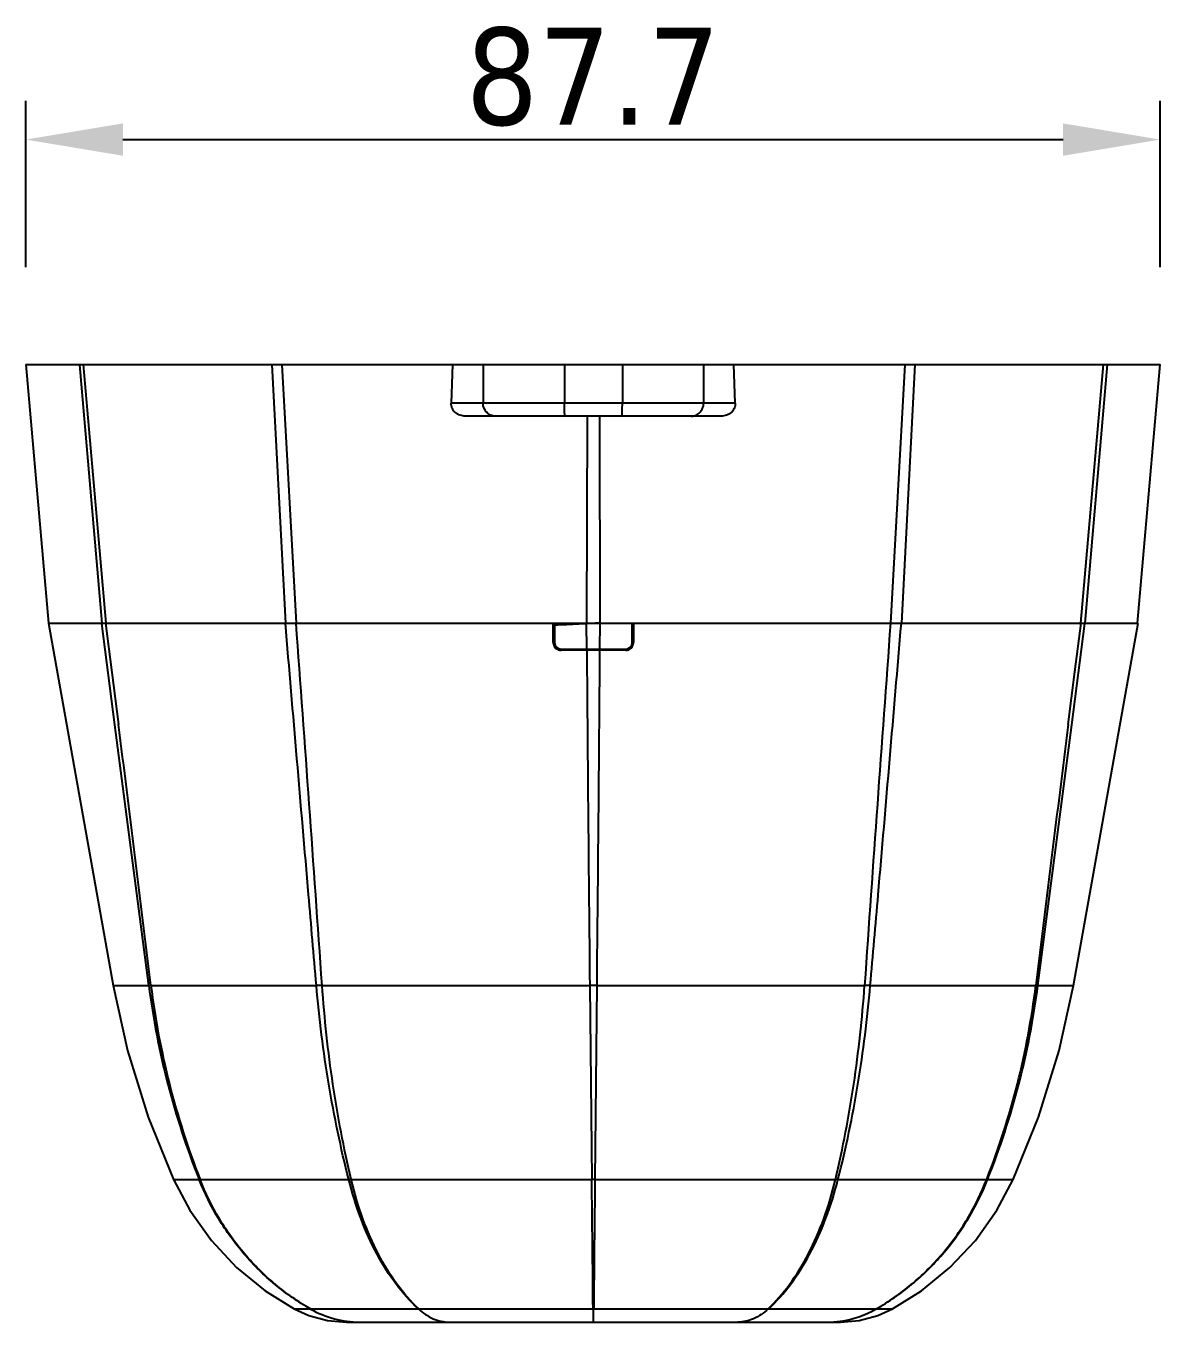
# Model space of a CAD drawing. Header units: millimetres. Extents: x 75184266 to 76346726, y -35850126 to -33679385.
# Drawn here: x 75334543 to 75351098, y -35565683 to -35546772 of the extents above; entities that cross this region are included whole.
import ezdxf

# ---------------------------------------------------------------- set-up
doc = ezdxf.new("R2010")
doc.units = ezdxf.units.MM
doc.header["$LTSCALE"] = 50
doc.header["$MEASUREMENT"] = 0
doc.header["$PDMODE"] = 1
doc.header["$PDSIZE"] = -3
doc.linetypes.add('CEN', pattern=[62, 60, -1, 0, -1])
doc.layers.get('0').update_dxf_attribs({"linetype": 'CONTINUOUS'})
doc.layers.get('Defpoints').update_dxf_attribs({"color": 51, "linetype": 'CONTINUOUS'})
doc.layers.add('06___PRT_ALL_SURFS', color=7, linetype='CONTINUOUS')
doc.layers.add('2', color=2, linetype='CONTINUOUS')
doc.layers.add('치수(ISO)', color=4, linetype='CONTINUOUS', lineweight=25, true_color=0x00ffff)
doc.styles.add('주 문자 (ISO)', font='tahoma.ttf')
doc.dimstyles.new('기본값 (ISO)', dxfattribs={"dimscale": 20, "dimtxt": 2.5, "dimasz": 2.5, "dimexe": 1, "dimexo": 1, "dimgap": 0.3, "dimtad": 1, "dimtoh": 1, "dimdec": 1, "dimrnd": 1e-08, "dimzin": 0, "dimdsep": 46, "dimtxsty": '주 문자 (ISO)', "dimcen": 0.09, "dimdle": 10, "dimclrd": 256, "dimclre": 256, "dimclrt": 7, "dimazin": 0, "dimtfac": 1, "dimtdec": 1, "dimtmove": 0, "dimatfit": 3, "dimfxl": 1, "dimtolj": 1, "dimtzin": 0, "dimlwd": -1, "dimlwe": -1, "dimarcsym": 0})

# ---------------------------------------------------------------- blocks, each defined once
blk = doc.blocks.new('*D378')
at = {"layer": 'Defpoints', "color": 0, "transparency": 16777216}
for p in [(642943.81, 95390.48), (642856.13, 95377.62), (642943.81, 95377.62)]:
    blk.add_point(p, dxfattribs=at)
at = {"layer": '치수(ISO)', "transparency": 16777216}
for p, q in [((642856.13, 95380.62), (642856.13, 95393.48)), ((642943.81, 95380.62), (642943.81, 95393.48)), ((642863.63, 95390.48), (642936.31, 95390.48))]:
    blk.add_line(p, q, dxfattribs=at)
for points in [[(642863.63, 95391.73), (642863.63, 95389.23), (642856.13, 95390.48)], [(642936.31, 95391.73), (642936.31, 95389.23), (642943.81, 95390.48)]]:
    blk.add_solid(points, dxfattribs=at)
at = {"layer": '치수(ISO)', "color": 7, "transparency": 16777216, "insert": (642899.97, 95395.31), "char_height": 7.5, "attachment_point": 5, "style": '주 문자 (ISO)'}
blk.add_mtext('\\A1;87.7', dxfattribs=at)
blk = doc.blocks.new('유도센서')
at = {"color": 7, "linetype": 'Continuous'}
for p, q in [((642856.13, 95373.11), (642857.88, 95353.11)), ((642856.13, 95373.11), (642943.81, 95373.11)), ((642860.55, 95373.11), (642862.3, 95353.11)), ((642889.1, 95373.11), (642889, 95370.11)), ((642910.97, 95370.11), (642910.87, 95373.11)), ((642937.69, 95353.11), (642939.44, 95373.11)), ((642942.06, 95353.11), (642943.81, 95373.11)), ((642909.88, 95369.11), (642890.1, 95369.11)), ((642857.88, 95353.11), (642942.12, 95353.11)), ((642896.9, 95351.61), (642896.9, 95353.11)), ((642897, 95353.11), (642897, 95351.61)), ((642903, 95351.61), (642903, 95353.11)), ((642903.1, 95353.11), (642903.1, 95351.61)), ((642897.5, 95351.11), (642902.5, 95351.11)), ((642902.5, 95351.01), (642897.5, 95351.01)), ((642863.29, 95345.28), (642863.29, 95345.29)), ((642936.71, 95345.28), (642936.71, 95345.29))]:
    blk.add_line(p, q, dxfattribs=at)
at = {"color": 9, "linetype": 'Continuous'}
for p, q in [((642860.26, 95373.11), (642860.26, 95373.08)), ((642860.26, 95373.08), (642861.99, 95353.11)), ((642875.15, 95373.11), (642876.2, 95353.11)), ((642875.91, 95373.11), (642877.02, 95353.11)), ((642891.47, 95373.11), (642891.47, 95370.11)), ((642897.76, 95373.11), (642897.76, 95370.11)), ((642902.24, 95373.11), (642902.24, 95370.11)), ((642908.52, 95373.11), (642908.52, 95370.11)), ((642924.09, 95373.11), (642922.97, 95353.11)), ((642924.86, 95373.11), (642923.81, 95353.11)), ((642939.73, 95373.09), (642938, 95353.11)), ((642939.73, 95373.11), (642939.73, 95373.09)), ((642910.97, 95370.11), (642889, 95370.11)), ((642899.51, 95369.11), (642899.48, 95353.11)), ((642900.47, 95369.11), (642900.51, 95353.11)), ((642861.99, 95353.07), (642861.99, 95353.11)), ((642863.01, 95345.24), (642861.99, 95353.07)), ((642899.48, 95353.11), (642899.48, 95353.07)), ((642899.49, 95351.11), (642899.48, 95353.07)), ((642900.5, 95351.11), (642900.52, 95353.11)), ((642936.99, 95345.24), (642938, 95353.07)), ((642938, 95353.07), (642938.01, 95353.11)), ((642898.8, 95351.01), (642898.8, 95351.11)), ((642901.2, 95351.01), (642901.2, 95351.11)), ((642865.62, 95325.11), (642863.01, 95345.24)), ((642934.37, 95325.11), (642936.99, 95345.24)), ((642862.87, 95325.11), (642865.62, 95325.11)), ((642865.79, 95325.11), (642878.58, 95325.11)), ((642879.03, 95325.11), (642899.72, 95325.11)), ((642899.72, 95325.11), (642899.88, 95310.11)), ((642900.27, 95325.11), (642900.12, 95310.11)), ((642900.27, 95325.11), (642920.97, 95325.11)), ((642921.41, 95325.11), (642934.2, 95325.11)), ((642934.37, 95325.11), (642937.13, 95325.11)), ((642867.54, 95310.11), (642869.52, 95310.11)), ((642869.59, 95310.11), (642869.52, 95310.11)), ((642869.59, 95310.11), (642881.08, 95310.11)), ((642881.28, 95310.11), (642881.08, 95310.11)), ((642881.28, 95310.11), (642899.88, 95310.11)), ((642900.12, 95310.11), (642918.72, 95310.11)), ((642918.91, 95310.11), (642918.72, 95310.11)), ((642918.91, 95310.11), (642930.41, 95310.11)), ((642930.48, 95310.11), (642930.41, 95310.11)), ((642930.48, 95310.11), (642932.46, 95310.11)), ((642876.86, 95300.11), (642878.11, 95300.11)), ((642878.13, 95300.11), (642886.46, 95300.11)), ((642886.48, 95300.11), (642886.46, 95300.11)), ((642886.5, 95300.11), (642886.48, 95300.11)), ((642886.5, 95300.11), (642899.97, 95300.11)), ((642900, 95300.11), (642899.97, 95300.11)), ((642900, 95299.09), (642900, 95300.11)), ((642900.03, 95300.11), (642900, 95300.11)), ((642900.03, 95300.11), (642913.5, 95300.11)), ((642913.52, 95300.11), (642913.5, 95300.11)), ((642913.54, 95300.11), (642913.52, 95300.11)), ((642913.54, 95300.11), (642921.87, 95300.11)), ((642921.88, 95300.11), (642921.87, 95300.11)), ((642921.87, 95300.11), (642921.87, 95300.11)), ((642921.88, 95300.11), (642923.13, 95300.11))]:
    blk.add_line(p, q, dxfattribs=at)
for centre, radius, start, end in [((635273.57, 94794.8), 7623.92, 3.98862, 4.199586), ((650526.42, 94794.8), 7623.92, 175.800414, 176.01138), ((651637.26, 95414.78), 8738, 180.418157, 180.587992), ((634162.74, 95414.78), 8738, 359.412008, 359.581843), ((633639.22, 94190.05), 9296.13, 7.013326, 7.138594), ((652160.77, 94190.05), 9296.12, 172.861406, 172.986674), ((642927.09, 95333.06), 61.98, 187.3666, 201.7294), ((642926.86, 95332.59), 61.52, 186.9823, 201.4311), ((642900, 95313.65), 11.46, 88.6187, 91.3813), ((642873.14, 95332.59), 61.52, 338.5689, 353.0177), ((642872.9, 95333.06), 61.98, 338.2706, 352.6334), ((640019.58, 95277.65), 2880.48, 0.44678, 0.6457), ((642900, 95306.22), 3.9, 88.203, 91.7971), ((645780.35, 95277.65), 2880.41, 179.3543, 179.55323), ((642882.48, 95312.23), 12.88, 250.2047, 250.3225), ((642879.97, 95301.81), 2.5, 222.8629, 223.1427), ((642918.03, 95306.82), 7.73, 277.8645, 299.7784), ((642918.07, 95306.61), 7.52, 270.0221, 277.8372)]:
    blk.add_arc(centre, radius, start, end, dxfattribs=at)
at = {"color": 7, "linetype": 'Continuous'}
for centre, radius, start, end in [((642897.5, 95351.61), 0.6, 180, 270), ((642897.5, 95351.61), 0.5, 180, 270), ((642902.5, 95351.61), 0.6, 270, 0), ((642902.5, 95351.61), 0.5, 270, 0)]:
    blk.add_arc(centre, radius, start, end, dxfattribs=at)
for points, knots in [([(642890.1, 95369.11), (642889.96, 95369.11), (642889.69, 95369.16), (642889.32, 95369.36), (642889.05, 95369.69), (642889, 95369.97), (642889, 95370.11)], [0, 0, 0, 0, 0.24933, 0.499281, 0.749858, 1, 1, 1, 1]), ([(642910.97, 95370.11), (642910.98, 95369.97), (642910.92, 95369.69), (642910.66, 95369.36), (642910.29, 95369.16), (642910.01, 95369.11), (642909.88, 95369.11)], [0, 0, 0, 0, 0.250169, 0.500748, 0.75067, 1, 1, 1, 1]), ([(642899.48, 95353.07), (642899.28, 95353.06), (642898.45, 95353.01), (642897.62, 95352.97), (642897, 95352.95)], [0, 0, 0, 0, 0.246234, 1, 1, 1, 1]), ([(642900.51, 95353.11), (642900.43, 95353.11), (642900.26, 95353.1), (642899.91, 95353.09), (642899.65, 95353.09), (642899.48, 95353.07)], [0, 0, 0, 0, 0.24572, 0.499645, 1, 1, 1, 1])]:
    blk.add_open_spline(points, degree=3, knots=knots, dxfattribs=at)
at = {"color": 9, "linetype": 'Continuous'}
for points, knots in [([(642892.41, 95369.11), (642892.29, 95369.11), (642892.04, 95369.16), (642891.73, 95369.39), (642891.52, 95369.72), (642891.47, 95369.98), (642891.47, 95370.11)], [0, 0, 0, 0, 0.242809, 0.48985, 0.742832, 1, 1, 1, 1]), ([(642897.8, 95369.11), (642897.8, 95369.11), (642897.8, 95369.12), (642897.79, 95369.13), (642897.79, 95369.16), (642897.78, 95369.19), (642897.78, 95369.23), (642897.78, 95369.3), (642897.77, 95369.41), (642897.77, 95369.56), (642897.76, 95369.73), (642897.76, 95369.92), (642897.76, 95370.05), (642897.76, 95370.11)], [0, 0, 0, 0, 0.006314, 0.021232, 0.04531, 0.078498, 0.120493, 0.17089, 0.295045, 0.446139, 0.618483, 0.805698, 1, 1, 1, 1]), ([(642902.2, 95369.11), (642902.2, 95369.11), (642902.2, 95369.12), (642902.2, 95369.13), (642902.21, 95369.16), (642902.21, 95369.19), (642902.22, 95369.23), (642902.22, 95369.3), (642902.23, 95369.41), (642902.23, 95369.56), (642902.23, 95369.73), (642902.24, 95369.92), (642902.24, 95370.05), (642902.24, 95370.11)], [0, 0, 0, 0, 0.006314, 0.021232, 0.04531, 0.078498, 0.120493, 0.17089, 0.295045, 0.446139, 0.618483, 0.805698, 1, 1, 1, 1]), ([(642907.58, 95369.11), (642907.71, 95369.11), (642907.96, 95369.16), (642908.27, 95369.39), (642908.47, 95369.72), (642908.52, 95369.98), (642908.52, 95370.11)], [0, 0, 0, 0, 0.242809, 0.48985, 0.742832, 1, 1, 1, 1]), ([(642878.58, 95325.11), (642878.38, 95327.44), (642877.58, 95336.78), (642876.78, 95346.11), (642876.19, 95353.11)], [0, 0, 0, 0, 0.250034, 1, 1, 1, 1]), ([(642921.41, 95325.11), (642921.62, 95327.44), (642922.42, 95336.78), (642923.22, 95346.11), (642923.81, 95353.11)], [0, 0, 0, 0, 0.250034, 1, 1, 1, 1]), ([(642865.79, 95325.11), (642865.77, 95325.11), (642865.72, 95325.11), (642865.66, 95325.11), (642865.62, 95325.11)], [0, 0, 0, 0, 0.35851, 1, 1, 1, 1]), ([(642881.08, 95310.11), (642880.47, 95312.54), (642879.44, 95317.52), (642878.8, 95322.56), (642878.58, 95325.11)], [0, 0, 0, 0, 0.494491, 1, 1, 1, 1]), ([(642879.03, 95325.11), (642879, 95325.11), (642878.85, 95325.11), (642878.7, 95325.11), (642878.58, 95325.11)], [0, 0, 0, 0, 0.223888, 1, 1, 1, 1]), ([(642881.28, 95310.11), (642880.7, 95312.54), (642879.75, 95317.52), (642879.21, 95322.56), (642879.03, 95325.11)], [0, 0, 0, 0, 0.494212, 1, 1, 1, 1]), ([(642918.72, 95310.11), (642919.29, 95312.54), (642920.24, 95317.52), (642920.79, 95322.56), (642920.97, 95325.11)], [0, 0, 0, 0, 0.494212, 1, 1, 1, 1]), ([(642918.91, 95310.11), (642919.53, 95312.54), (642920.56, 95317.52), (642921.19, 95322.56), (642921.41, 95325.11)], [0, 0, 0, 0, 0.494491, 1, 1, 1, 1]), ([(642921.41, 95325.11), (642921.37, 95325.11), (642921.22, 95325.11), (642921.08, 95325.11), (642920.97, 95325.11)], [0, 0, 0, 0, 0.274014, 1, 1, 1, 1]), ([(642934.37, 95325.11), (642934.34, 95325.11), (642934.28, 95325.11), (642934.22, 95325.11), (642934.2, 95325.11)], [0, 0, 0, 0, 0.64149, 1, 1, 1, 1]), ([(642878.11, 95300.11), (642877.16, 95300.66), (642875.32, 95301.93), (642872.93, 95304.29), (642870.95, 95307.03), (642869.94, 95309.06), (642869.52, 95310.11)], [0, 0, 0, 0, 0.246914, 0.495916, 0.747027, 1, 1, 1, 1]), ([(642878.13, 95300.11), (642877.18, 95300.66), (642875.35, 95301.93), (642872.97, 95304.29), (642871, 95307.03), (642870, 95309.06), (642869.59, 95310.11)], [0, 0, 0, 0, 0.246979, 0.495966, 0.747028, 1, 1, 1, 1]), ([(642886.46, 95300.11), (642885.84, 95300.68), (642884.66, 95302.02), (642883.18, 95304.37), (642881.96, 95307.11), (642881.35, 95309.08), (642881.08, 95310.11)], [0, 0, 0, 0, 0.220624, 0.461965, 0.722794, 1, 1, 1, 1]), ([(642886.5, 95300.11), (642885.89, 95300.68), (642884.73, 95302.02), (642883.28, 95304.38), (642882.1, 95307.11), (642881.52, 95309.08), (642881.28, 95310.11)], [0, 0, 0, 0, 0.220461, 0.461677, 0.722518, 1, 1, 1, 1]), ([(642913.5, 95300.11), (642914.11, 95300.68), (642915.27, 95302.02), (642916.71, 95304.38), (642917.89, 95307.11), (642918.47, 95309.08), (642918.72, 95310.11)], [0, 0, 0, 0, 0.220461, 0.461677, 0.722518, 1, 1, 1, 1]), ([(642913.54, 95300.11), (642914.16, 95300.68), (642915.34, 95302.02), (642916.81, 95304.37), (642918.04, 95307.11), (642918.65, 95309.08), (642918.91, 95310.11)], [0, 0, 0, 0, 0.220624, 0.461965, 0.722794, 1, 1, 1, 1]), ([(642921.87, 95300.11), (642922.82, 95300.66), (642924.65, 95301.93), (642927.03, 95304.29), (642929, 95307.03), (642929.99, 95309.06), (642930.41, 95310.11)], [0, 0, 0, 0, 0.246979, 0.495966, 0.747028, 1, 1, 1, 1]), ([(642921.88, 95300.11), (642922.84, 95300.66), (642924.67, 95301.93), (642927.07, 95304.29), (642929.05, 95307.03), (642930.06, 95309.06), (642930.48, 95310.11)], [0, 0, 0, 0, 0.246914, 0.495916, 0.747027, 1, 1, 1, 1]), ([(642878.14, 95300.1), (642878.71, 95299.77), (642879.95, 95299.27), (642881.27, 95299.09), (642881.93, 95299.09)], [0, 0, 0, 0, 0.501586, 1, 1, 1, 1]), ([(642886.48, 95300.11), (642886.81, 95299.8), (642887.38, 95299.41), (642888.21, 95299.14), (642888.63, 95299.09), (642888.83, 95299.09)], [0, 0, 0, 0, 0.523159, 0.764978, 1, 1, 1, 1]), ([(642913.52, 95300.11), (642913.18, 95299.8), (642912.62, 95299.41), (642911.79, 95299.14), (642911.37, 95299.09), (642911.17, 95299.09)], [0, 0, 0, 0, 0.523159, 0.764978, 1, 1, 1, 1])]:
    blk.add_open_spline(points, degree=3, knots=knots, dxfattribs=at)
at = {"layer": '06___PRT_ALL_SURFS', "color": 7, "linetype": 'Continuous'}
for p, q in [((642857.88, 95353.11), (642862.87, 95325.11)), ((642937.13, 95325.11), (642942.12, 95353.11)), ((642880.9, 95299.09), (642919.1, 95299.09))]:
    blk.add_line(p, q, dxfattribs=at)
for points in [[(642862.29, 95353.11), (642862.78, 95349.3), (642863.29, 95345.28)], [(642936.71, 95345.28), (642937.22, 95349.35), (642937.7, 95353.11)], [(642862.87, 95325.11), (642863.98, 95320.07), (642865.59, 95314.92), (642867.54, 95310.11)], [(642932.46, 95310.11), (642934.41, 95314.92), (642936.01, 95320.07), (642937.13, 95325.11)], [(642867.54, 95310.11), (642868.8, 95307.75), (642870.47, 95305.4), (642872.42, 95303.3), (642874.63, 95301.5), (642876.86, 95300.11)], [(642923.13, 95300.11), (642925.37, 95301.5), (642927.57, 95303.3), (642929.53, 95305.4), (642931.2, 95307.75), (642932.46, 95310.11)], [(642876.86, 95300.11), (642878.01, 95299.6), (642879.44, 95299.22), (642880.9, 95299.09)], [(642919.1, 95299.09), (642920.56, 95299.22), (642921.98, 95299.6), (642923.13, 95300.11)]]:
    blk.add_lwpolyline(points, dxfattribs=at)
at = {"layer": '치수(ISO)'}
dim = blk.add_linear_dim(base=(642943.81, 95390.48), p1=(642856.13, 95377.62), p2=(642943.81, 95377.62), dimstyle='기본값 (ISO)', override={"dimscale": 3, "dimtoh": 0, "dimtofl": 0, "dimatfit": 1}, dxfattribs=at)
dim.commit()
dim.dimension.update_dxf_attribs({"geometry": '*D378', "text_midpoint": (642899.97, 95395.31)})

msp = doc.modelspace()

# ---------------------------------------------------------------- block references
at = {"layer": '2', "color": 3, "linetype": 'CEN', "xscale": 188.7845468688756, "yscale": 188.7845468688756, "zscale": 188.7845468688756}
msp.add_blockref('유도센서', (-46026759, -53556679.3), dxfattribs=at)

doc.saveas('drawing.dxf')
